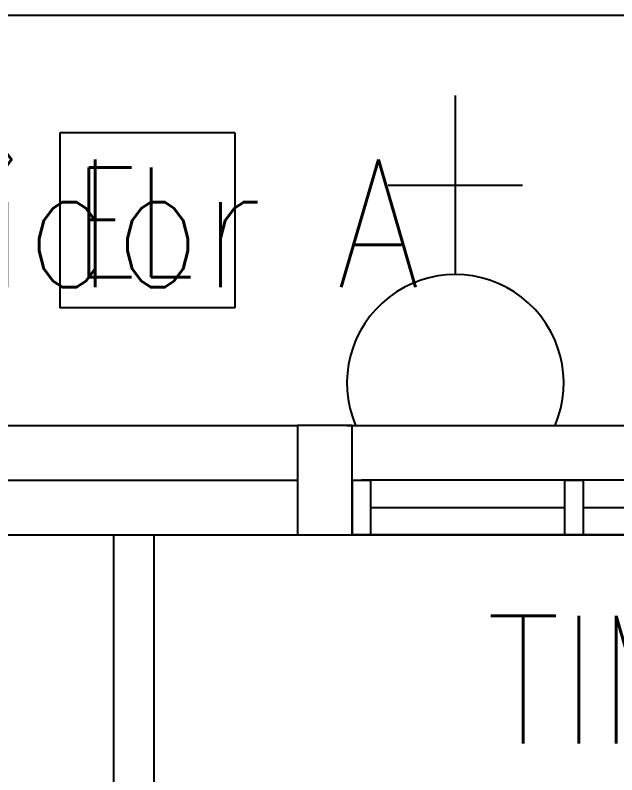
# Model space of a CAD drawing. Header units: inches. Extents: x 16928 to 514628, y -1471 to 241387.
# Drawn here: x 60888 to 62540, y 57952 to 60035 of the extents above; entities that cross this region are included whole.
import ezdxf
from ezdxf.enums import TextEntityAlignment as Align

# ---------------------------------------------------------------- set-up
doc = ezdxf.new("R2010")
doc.units = ezdxf.units.IN
doc.header["$MEASUREMENT"] = 0
for name, color, linetype in [('12. mRspecT - LEGEND', 1, 'Continuous'), ('dxt_text', 4, 'Continuous'), ('ELECT', 6, 'Continuous'), ('LW', 2, 'Continuous'), ('partition', 8, 'Continuous'), ('TB', 8, 'Continuous'), ('WALL', 1, 'Continuous'), ('WIN', 9, 'Continuous')]:
    doc.layers.add(name, color=color, linetype=linetype)
doc.layers.add('t3', color=8, linetype='Continuous', lineweight=25)
doc.styles.add('LAILA', font='romans.shx', dxfattribs={"width": 0.85})
doc.styles.add('ROMANS', font='ROMANS', dxfattribs={"width": 0.7})

# ---------------------------------------------------------------- blocks, each defined once
blk = doc.blocks.new('1 X 8W EL')
at = {"layer": 'ELECT', "color": 6}
for p, q in [((-240, 240), (-240, -240)), ((240, 240), (-240, 240)), ((240, 240), (240, -240)), ((240, -240), (-240, -240))]:
    blk.add_line(p, q, dxfattribs=at)
at = {"layer": 'ELECT', "color": 6, "style": 'ROMANS', "width": 0.7}
blk.add_text('EL', height=300, dxfattribs=at).set_placement((-196.2, -155.6))
blk = doc.blocks.new('13A SSO 300mm')
at = {"layer": 'ELECT', "color": 6}
for p, q in [((0, 413.8), (0, 904.4)), ((-184, 659.1), (184, 659.1)), ((-297.4, 0), (297.4, 0))]:
    blk.add_line(p, q, dxfattribs=at)
blk.add_arc((0, 116.3), 297.4, 336.9763, 203.0237, dxfattribs=at)

msp = doc.modelspace()

# ---------------------------------------------------------------- linework, layer by layer
at = {"layer": '12. mRspecT - LEGEND'}
msp.add_lwpolyline([(53513.8, 34610.5), (51863.6, 34610.5), (51863.6, 37610.5), (55288.6, 37610.5), (55288.6, 44260.5), (53288.6, 44260.5), (53288.6, 56110.5), (57288.6, 56110.5), (57288.6, 58610.5), (65138.6, 58610.5), (65138.6, 56785.5), (68563.3, 56785.5), (68563.6, 57160.5)], dxfattribs=at)
at = {"layer": 'LW'}
for p, q in [((55863.6, 60035.5), (66563.6, 60035.5)), ((60763.6, 58910.5), (61663.6, 58910.5)), ((61813.6, 58910.5), (63613.6, 58910.5))]:
    msp.add_line(p, q, dxfattribs=at)
at = {"layer": 'partition'}
for p, q in [((61158.6, 58610.5), (61158.6, 53630.5)), ((61268.6, 58610.5), (61268.6, 53630.5))]:
    msp.add_line(p, q, dxfattribs=at)
at = {"layer": 'WALL'}
for p, q in [((60763.6, 58760.5), (61663.6, 58760.5)), ((61813.6, 58760.5), (61813.6, 58610.5)), ((60613.6, 58610.5), (61813.6, 58610.5))]:
    msp.add_line(p, q, dxfattribs=at)
msp.add_lwpolyline([(61663.6, 58610.5), (61813.6, 58610.5), (61813.6, 58910.5), (61663.6, 58910.5)], close=True, dxfattribs=at)
at = {"layer": 'WIN'}
for p, q in [((63588.6, 58760.5), (61838.6, 58760.5)), ((61863.6, 58685.5), (62396.9, 58685.5)), ((62446.9, 58685.5), (62980.2, 58685.5)), ((63613.6, 58610.5), (61813.6, 58610.5))]:
    msp.add_line(p, q, dxfattribs=at)
for points in [[(61813.6, 58760.5), (61863.6, 58760.5), (61863.6, 58610.5), (61813.6, 58610.5)], [(62396.9, 58760.5), (62446.9, 58760.5), (62446.9, 58610.5), (62396.9, 58610.5)]]:
    msp.add_lwpolyline(points, close=True, dxfattribs=at)

# ---------------------------------------------------------------- block references
at = {"layer": 'dxt_text'}
msp.add_blockref('1 X 8W EL', (61251.1, 59473), dxfattribs=at)
at = {"layer": 'TB', "color": 6, "linetype": 'Continuous'}
msp.add_blockref('13A SSO 300mm', (62096.4, 58910.5), dxfattribs=at)

# ---------------------------------------------------------------- texts
at = {"layer": 'LW', "insert": (59972.8, 59639.4), "char_height": 350, "attachment_point": 1, "style": 'LAILA'}
msp.add_mtext_dynamic_manual_height_columns('Corridor A', width=3116.43, gutter_width=1750, heights=[0], dxfattribs=at)
at = {"layer": 't3', "style": 'LAILA', "width": 0.85}
msp.add_text('TIMBALAN ', height=350, dxfattribs=at).set_placement((62180.6, 58388), align=Align.TOP_LEFT)

doc.saveas('drawing.dxf')
